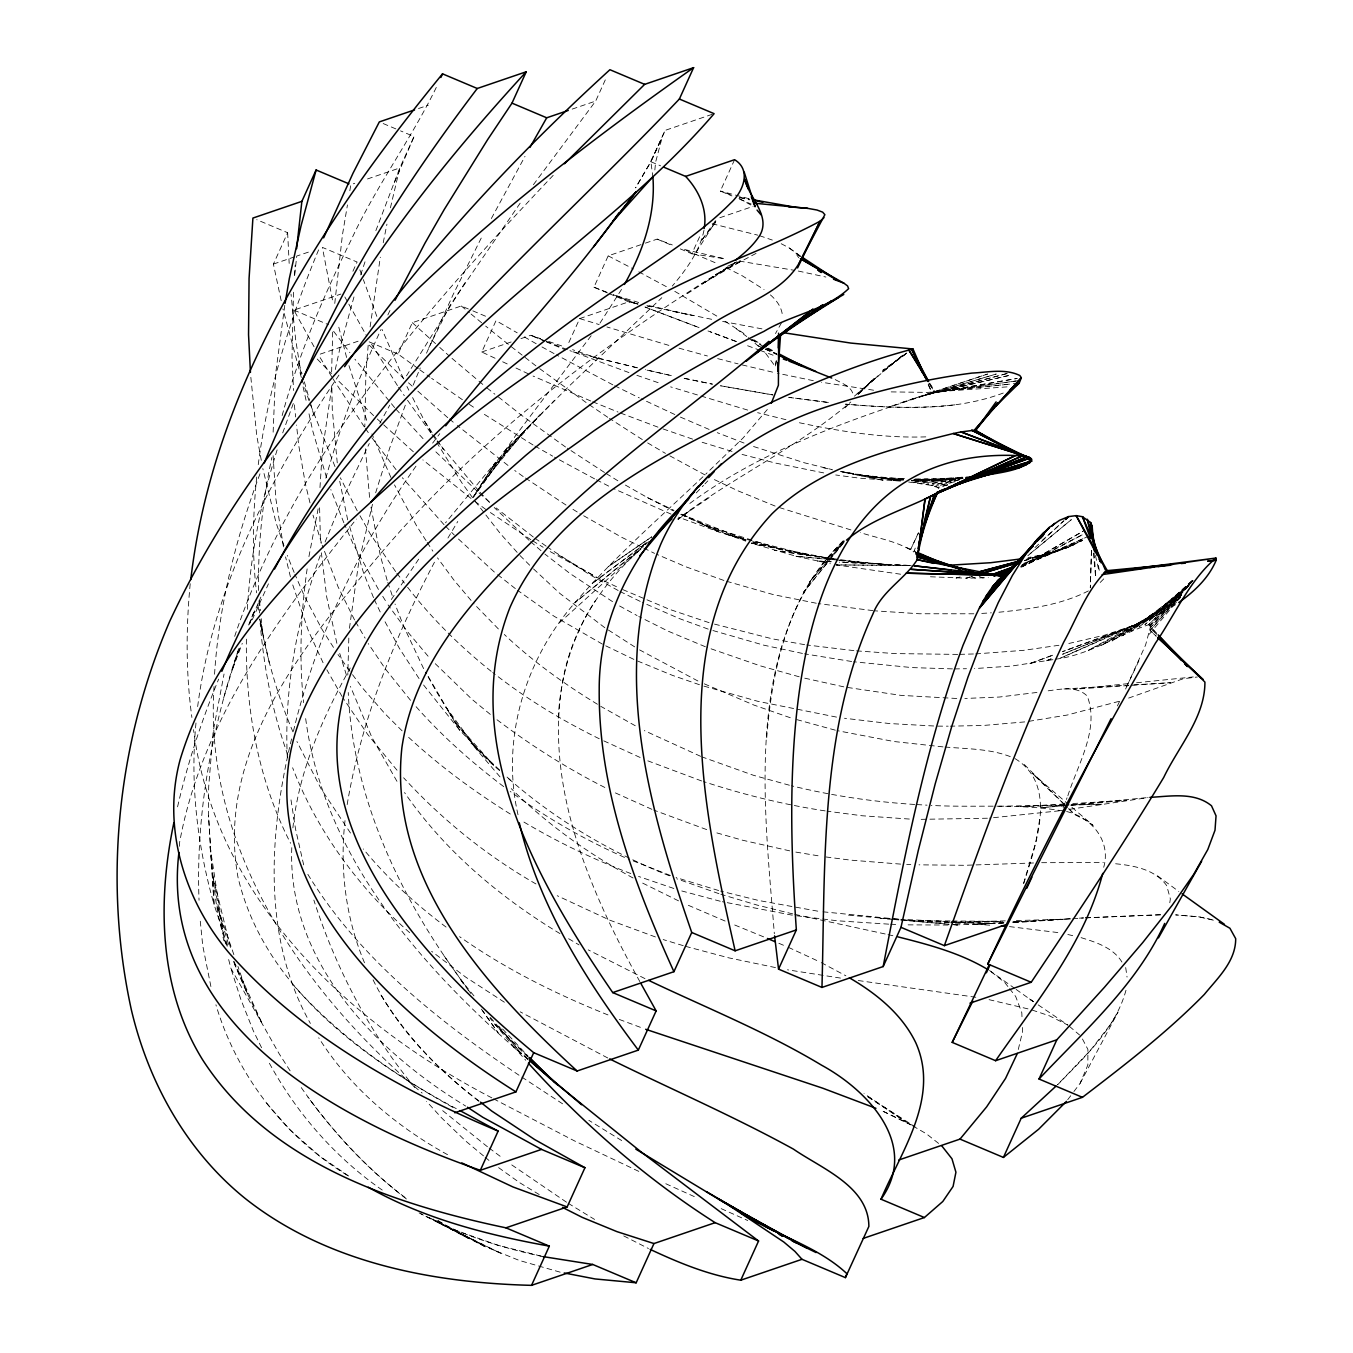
<?xml version="1.0" encoding="UTF-8"?>
<svg xmlns="http://www.w3.org/2000/svg" width="1353" height="1353" viewBox="0 0 1353 1353"><rect width="100%" height="100%" fill="white"/><g stroke="black" fill="none" stroke-linecap="round" stroke-linejoin="round"><path stroke-width="0.75" stroke-dasharray="5 3.75" d="M246.398 639.157C245.383 709.31 258.406 780.529 290.591 843.274M227.507 945.172L214.078 904.633L208.514 815.402L208.683 786.753L213.199 731.313L224.04 674.031M258.491 590.5C257.933 545.851 262.397 501.151 271.852 457.5M319.596 507.798L320.492 542.874M319.968 487.587L322.268 451.801L332.212 383.728M1023.663 883.712C1035.637 844.881 1058.875 784.165 1014.192 758.12M1091.431 550.756L1090.315 587.895L1091.482 550.4M332.686 332.094L331.57 374.138M843.308 540.659C742.053 642.032 764.36 805.323 774.339 933.79M214.045 686.529C203.39 848.619 303.41 992.713 422.136 1093.072M214.552 674.251C218.898 605.045 236.166 537.124 260.52 472.366M247.379 609.256C250.457 554.815 261.061 500.914 277.433 448.942M291.791 847.654C287.208 960.867 375.255 1051.264 465.72 1106.077M292.891 827.867C298.895 770.906 322.572 717.58 350.207 668.01M293.516 292.248L291.994 357.48L293.55 390.476M294.548 275.606L295.191 265.205M348.82 638.075L347.789 675.062M179.374 846.301L179.661 842.175C202.138 718.866 280.257 615.192 356.346 519.095M639.834 981.585C587.946 887.72 540.151 777.146 565.436 668.01C577.054 621.484 605.248 580.369 641.001 548.946M345.015 820.628C339.586 868.744 345.708 918.18 364.566 962.913M190.215 583.735C185.936 628.181 185.818 673.185 191.906 717.479M334.766 303.427L342.36 235.354L347.45 204.929M368.185 345.252L365.885 373.8L364.803 426.922M256.715 477.034C252.757 515.493 251.996 554.392 256.563 592.817M195.982 723.009C190.029 783.996 197.352 845.828 214.078 904.633L208.514 815.402M654.852 169.954L655.613 162.157L661.871 138.496L650.116 163.003L635.673 187.796M349.429 628.299L358.68 562.73L372.481 504.314M558.248 718.172C560.294 676.5 572.488 635.403 595.54 600.461M294.666 274.93L296.747 256.055L308.653 252.047M766.728 737.74C772.225 666.623 789.408 589.891 844.593 540.202M370.113 326.885L380.328 257.205M307.131 568.903C300.823 613.146 298.878 658.15 303.596 702.647M776.216 360.963L775.404 366.967L776.284 360.693M197.656 706.57C213.25 585.595 271.835 475.106 338.943 375.102M258.254 464.637C267.759 390.476 289.999 318.395 318.733 249.544M1138.905 660.754L1125.408 689.404L1145.585 645.043L1150.236 627.674L1188.306 586.069M1169.787 902.739L1170.362 898.899L1166.692 885.606C1154.616 868.761 1132.546 865.345 1113.265 863.535M347.163 804.595C361.471 718.764 394.873 636.975 435.446 560.362M1103.71 867.29C1112.132 838.099 1086.899 812.409 1058.773 810.329C1016.56 803.513 973.653 807.741 931.135 805.407M349.835 190.722L350.85 184.651L354.757 183.298M284.773 305.338L275.488 374.713L273.018 435.074M1039.662 819.394L1035.671 842.851L1023.663 883.052M308.924 556.607L318.124 508.829M383.22 242.745L386.941 224.141M335.29 369.538L340.144 347.231L354.52 294.937M291.572 738.924C269.247 832.213 261.619 936.902 310.395 1023.443M177.564 806.828C187.577 763.193 201.648 720.506 218.662 679.121M390.425 207.821L399.811 167.924L414.052 136.568L400.539 130.869M1018.285 1049.488L1022.564 1031.662L1022.394 1027.468M1125.984 990.261C1115.565 1028.737 1084.446 1057.014 1057.606 1084.802M238.652 648.713C211.542 729.538 195.711 814.827 199.043 900.269M293.432 731.178C316.348 635.555 359.594 545.479 416.47 465.483M703.983 230.348C699.484 251.709 686.14 269.721 672.306 286.058M282.134 415.574C298.607 354.52 323.384 296.019 351.408 239.447C376.286 185.801 412.022 138.023 437.509 84.901M325.853 478.201C339.806 427.142 358.68 377.487 381.005 329.506M375.66 492.796L389.833 447.589L406.306 402.467M223.6 698.114L238.855 648.29M360.676 274.879L365.851 259.302M234.678 636.35C295.326 455.065 426.483 309.059 555.677 172.727M282.709 432.892L293.313 403.431M375.863 230.636L399.811 167.924L364.549 179.966M239.735 648.188L231.82 670.885L242.272 643.351M320.255 555.491C296.628 620.976 283.673 690.909 287.479 760.64M915.237 548.1L913.85 551.973C897.902 541.335 878.249 538.409 860.288 532.558M249.73 623.699L255.7 607.971M248.681 625.035L254.77 609.543M325.092 542.029L343.324 497.633L369.284 443.53M249.104 624.156L260.875 597.096M1063.17 807.606L1067.06 797.796M1067.838 795.835C1077.597 764.445 1099.921 729.267 1087.237 696.085C1076.058 684.872 1058.722 689.692 1044.787 691.248M413.206 385.081L420.225 367.931M712.152 114.328L665.135 130.378L650.116 163.003L635.538 187.813M1073.91 1091.533L1080.117 1083.33L1087.846 1065.031L1087.897 1049.421L1081.03 1036.229M426.499 353.201L453.221 294.379L482.835 234.847M394.332 182.74L414.052 136.568M281.187 300.704L273.407 264.089L287.631 232.716L256.766 219.693M352.913 271.26L357.091 262.025L322.369 247.379L333.159 303.512M252.199 619.792L268.452 583.836M418.229 368.642L398.07 354.063L412.31 322.69L461.288 305.981L470.929 310.057M495.08 358.241L481.769 352L496.01 320.644L517.201 332.821M533.42 184.684L595.675 101.069L606.567 77.087M568.818 342.563L579.71 318.581L628.671 301.854L636.739 303.596M607.446 292.908L593.95 287.208L608.19 255.852L643.436 243.811M652.958 177.683L650.894 161.751L665.135 130.378M680.305 248.901L691.873 253.789L701.091 233.494M734.594 159.688L720.354 191.044L731.939 195.931M781.425 322.927L775.489 333.582M918.366 532.896L910.552 549.639L918.518 532.93M387.854 314.945L391.288 307.655M1117.375 705.928L1120.047 700.431M428.833 347.687L449.534 306.167L521.801 200.785M1080.117 1083.33L1117.984 1012.196L1110.83 1023.95L1090.197 1050.638L1057.539 1084.734M491.359 218.526L524.998 156.339M379.753 423.472L389.732 405.156M621.534 289.407L599.345 324.128M406.475 375.863L465.838 281.373M447.944 538.02L457.771 521.48M696.152 252.25L715.906 220.979M473.279 497.143L495.604 462.269L525.268 430.068L568.97 386.265L661.786 297.677M702.951 476.763C659.554 517.996 614.144 557.402 574.907 602.745C524.558 659.926 500.779 739.888 518.03 814.81M391.321 599.514L420.36 556.709M715.382 220.81L700.989 241.257L716.397 221.418M473.482 497.041L510.487 445.83L473.144 497.008L495.604 462.269L445.526 522.833M591.143 335.73L515.408 435.903L480.975 485L525.268 430.068L492.323 468.256L539.965 414.914L503.806 451.919L554.527 400.336M767.303 409.519L743.118 437.932L705.809 474.091M432.639 443.107L439.759 433.67M1067.703 1099.718L1072.675 1093.173M844.137 541.893L803.547 592.276L844.441 541.707M1103.71 578.898L1098.907 583.803M844.221 540.811L809.618 581.891L843.849 541.86M1149.272 634.236L1182.691 594.576M1188.881 585.714L1150.236 627.674L1157.373 635.149M822.421 563.93L843.968 541.335M1156.747 633.322L1149.762 625.796L1193.025 580.454M696.203 492.949L703.492 485.389M704.896 483.917L707.822 480.873M1149.762 625.796L1188.847 585.24M709.141 497.65L677.802 519.095C733.241 476.933 797.966 447.336 850.817 401.993M858.09 394.602L874.055 378.366L858.394 393.74M845.016 407.896L848.703 404.158M1192.822 580.369L1148.68 624.731C1117.595 634.98 1088.675 655.309 1054.833 659.283M1189.033 584.716L1148.68 624.731L1156.172 633.576M1191.756 580.741L1144.892 624.731L1191.401 582.653M858.715 393.841L878.046 375.914L854.318 396.226L902.637 355.332M1034.96 547.593L1063.932 520.837M559.212 622.989L640.595 549.284M1042.148 540.456L1063.847 520.82M1192.585 580.657L1139.091 626.997L1188.627 586.12M835.833 549.301L841.921 544.075M1008.239 375.61L930.001 393.74L1017.202 378.434L933.181 392.793L1019.097 380.565L935.227 391.947C849.65 419.887 761.942 449.889 689.015 504.026M902.637 355.213L882.359 371.99L906.73 353.133M1027.823 555.728L1071.356 519.637L1029.853 553.867M643.605 546.054L574.907 602.745L640.984 548.658M645.195 544.735L649.998 540.777M1189.405 584.784L1131.548 630.904L1181.71 593.155M646.582 542.519L591.396 584.056L646.497 542.976M678.225 519.332L689.912 510.622L678.293 518.96M1181.473 592.682L1122.483 635.758L1181.626 595.168M906.51 353.082L882.697 370.384L906.256 353.725M735.169 262.567C600.292 345.438 471.926 442.194 370.823 565.334C298.15 652.011 215.956 756.987 238.06 877.607C264.325 987.216 362.655 1057.437 455.843 1109.037M651.639 536.887L608.14 566.738L651.672 536.955M1181.659 594.66L1112.149 640.916L1180.848 597.857M687.273 293.669L735.829 262.381M735.525 262.533L701.835 284.113L742.696 260.182M1175.588 604.673L1152.282 617.695L1060.583 658.082L1165.474 610.896L1088.353 650.336L1176.67 602.017M1180.712 597.569L1100.75 645.821L1176.839 602.203M1022.158 566.214L1083.195 531.154M1021.515 566.501L1083.11 531.205M740.565 260.808L715.348 274.98L756.276 253.282M1022.733 564.421L1082.485 540.388L1068.295 547.255L1022.783 563.66M1021.87 566.992L1082.89 534.503L1020.686 566.146M1088.37 590.923C1059.636 605.586 1026.893 609.526 995.199 612.588M727.626 266.253L737.03 261.755M1020.855 567.195L1087.271 536.803M1022.31 565.419L1083.449 538.494M1020.686 566.569L1082.485 540.388M1062.765 654.125L1152.282 617.695L1062.595 654.277M1021.312 565.334L1076.142 543.872L1024.728 562.713M1003.25 393.03C953.019 412.005 897.851 408.082 845.337 404.209M1121.891 629.855L1062.562 651.605L1137.755 624.037L1104.725 635.149L1066.57 644.011M1128.639 698.08L1183.097 678.783L1197.354 676.99M418.5 108.544L428.292 105.196M572.184 109.103L595.675 101.069M273.407 264.089L294.937 256.732M314.048 346.74L293.889 310.108L340.905 294.058M320.255 354.114L359.424 340.753M645.398 243.134L657.152 239.126L672.306 244.944M719.83 217.732L753.131 206.366M481.769 352L511.146 341.971M520.939 338.639L530.731 335.29L540.693 338.707M891.695 405.968L987.453 374.088M902.417 402.331L987.521 374.054M1118.948 701.361L1067.179 715.044L1026.623 721.69M970.236 576.987L966.228 578.188L928.581 576.699M1024.272 560.599L1068.295 547.255L1024.695 560.7M911.584 399.338L996.248 374.02L919.228 396.953L1007.308 373.462M970.253 576.987L966.228 578.188L988.282 577.697M1026.132 559.347L1058.959 550.451L1026.673 559.11M947.641 484.831L937.646 487.503L931.202 485.355L908.573 481.989M1007.308 373.445L925.351 395.11L1008.374 375.61M947.692 484.932L937.646 487.503L938.897 488.771M955.319 481.617L935.058 486.387L951.43 482.717M1048.152 553.462L1028.077 557.656M1052.922 659.672L1011.723 666.048L974.464 668.585M959.784 479.554L931.202 485.355L959.565 479.875M962.981 478.083L926.078 484.391L962.93 478.438M1058.942 645.28L1023.426 650.353L975.496 653.922M1036.956 692.448L999.41 697.032L964.841 698.469M1059.433 810.802L989.449 818.108M1069.699 809.297L1148.071 797.61M962.812 477.457L919.702 483.427L963.048 477.88M1024.695 721.91L983.428 725.462L950.296 726.172M891.204 391.896L927.82 392.404L1017.118 383.373M928.885 383.203L934.145 391.93L935.227 391.947L1010.809 384.032M962.473 477.152L912.091 482.429L961.865 477.812M1128.182 683.637L1073.589 689.252L1170.548 682.69L1130.854 685.024M1136.588 682.775L1193.278 676.94M1063.221 805.661L1040.491 807.826L1063.12 805.864M1071.491 804.866L1149.982 797.357M954.863 404.835C918.619 408.809 882.004 407.524 845.777 404.141M1071.356 805.153L1126.914 800.35L1072.591 803.547M915.575 478.945L957.467 479.283L912.226 481.296M928.192 384.675L931.676 392.116L1007.207 386.873M911.618 480.755L961.729 477.288M1070.798 918.856L1013.701 922.628M1072.878 918.721L1083.263 917.994M981.754 613.416L991.36 612.824M1085.377 917.875L1162.261 914.611M1003.96 922.661L976.714 924.285L950.787 922.831M1012.332 922.154L1071.018 918.653M1079.39 918.146L1083.584 917.892M1085.681 917.774L1161.787 914.814M1063.999 688.965L1128.774 685.159M1064.236 804.037L1020.365 806.625L1068.498 805.204M1003.638 922.746L976.714 924.285L993.085 925.418M1013.989 922.154L1065.758 919.194L1013.617 920.615M911.584 480.89L961.442 478.167M987.402 818.227L917.554 819.394M1003.622 923.152L956.503 924.877M1033.54 862.977L964.588 865.294L919.008 864.838M1041.658 862.69L1103.355 862.537M925.79 436.867C882.156 438.321 838.725 431.235 796.224 422.068M903.601 479.774L893.251 480.095L842.141 471.926M913.935 479.436L961.493 477.93M973.839 613.788L919.364 613.755L874.901 610.846M1070.595 805.136L1102.002 804.206L1072.523 804.798M957.687 654.395L894.976 653.584L855.891 650.827M959.666 654.345L973.517 653.973M1005.279 920.852L951.058 922.323L1002.894 921.917M998.869 806.253L1064.118 804.967M948.098 925.046L904.802 924.843M954.491 668.923L966.482 668.72M903.618 479.977L893.251 480.095L899.271 480.839M913.968 479.841L957.467 479.283M1013.262 921.816L1029.853 921.647L1013.076 921.494M956.774 698.486L900.827 695.357L845.777 687.206M937.629 726.138L948.182 726.172M900.608 574.213L836.272 564.911L910.18 565.436M902.992 478.844L882.038 478.658L902.569 479.334M836.272 564.911L911.702 565.537L839.401 562.104M950.11 920.953L912.328 920.615L821.846 911.702M952.208 920.97L1004.67 921.427M952.411 668.889L911.888 667.587L853.675 661.769M906.696 864.466L910.789 864.601M914.865 479.723L941.553 480.586L914.797 479.216M909.605 565.469L839.3 562.188M933.655 725.986L889.327 723.534L844.492 718.257M949.789 922.053L912.328 920.615L948.791 922.712M951.869 922.137L993.491 923.727L901.03 919.296M888.701 924.15L837.135 920.767L794.329 915.491M890.714 924.234L898.764 924.589M900.54 481.11L859.476 478.167L835.714 474.971M898.933 919.194L880.025 918.281L898.866 919.922M909.334 819.055L862.115 815.758L827.19 811.208M904.514 478.674L869.539 476.865L902.992 479.605M914.729 804.46C873.192 801.822 831.807 795.75 791.387 785.738M916.793 804.578L927.042 805.17M900.624 864.11L850.479 860.119L822.979 856.584M945.003 747.025C967.53 748.97 990.971 748.632 1012.213 757.392M911.364 480.298L923.913 481.33L913.563 480.298M943.007 746.89L893.927 741.512L837.27 730.654M900.946 920.091L949.079 924.268L900.861 919.888M848.466 915.152L898.764 919.702M837.186 560.007L796.004 556.235L751.304 543.145L838.437 560.074L888.667 564.742L839.249 560.21M853.878 650.624L806.709 644.958M903.212 479.266L855.637 474.548L900.371 480.721L840.213 471.537L882.985 480.298L841.735 471.588M831.165 559.719L796.004 556.235L830.387 563.744M839.452 560.531L864.263 563L839.706 559.55M1009.439 926.602L1060.16 932.843M872.922 610.626L818.261 603.573M873.615 390.205L821.491 382.256M851.646 661.499L804.443 653.82M840.467 978.084L787.48 969.797M858.276 980.536L976.951 997.415M837.659 559.263L774.22 550.333L834.294 559.449M788.714 397.393L829.288 402.585L789.002 397.342M691.873 253.789L724.988 258.812L683.671 249.307L717.175 263.547M772.901 394.89L720.506 385.774L772.597 394.924M792.317 915.186L722.316 901.724M739.296 261.061L794.211 270.296M834.53 559.466L782.271 549.842L751.828 542.096M825.144 810.887C783.844 804.663 743.203 794.566 703.526 781.56M817.753 911.161L758.779 900.506L720.625 891.086M795.852 852.102L821.034 856.263M836.526 717.107L757.917 701.344L701.361 685.396M816.265 603.235L773.341 594.61L725.851 581.063M739.685 197.42L749.816 199.195M823.706 472.907L775.117 462.997L741.985 454.388M761.942 328.864L722.654 321.439M804.629 644.671L772.445 638.87L711.103 623.243M989.077 999.664L1030.157 1009.389M775.489 967.581L728.827 957.856L685.244 946.254M802.464 653.431L763.802 645.178L710.24 629.754M813.322 380.683L777.298 373.174M560.142 1272.175L519.163 1260.404L484.357 1246.248L419.075 1212.897M798.27 271.04L825.888 277.044M789.678 850.851L742.679 840.247L716.616 832.839M646.819 305.761L712.811 319.545M673.033 311.41L693.48 315.638L648.459 305.474M684.161 378.282L712.473 384.151L683.925 378.316M843.815 686.85L803.056 677.802M753.553 446.507L804.392 462.794L831.418 469.423M751.304 543.145L811.124 555.762L753.807 541.217M638.159 303.935L628.671 301.854L609.374 293.719M647.647 305.998L651.436 306.827M712.168 223.752L757.748 235.151M647.106 370.164L672.018 375.779L645.516 369.657M792.757 913.901L757.223 905.106L720.878 894.299M794.786 914.357L886.012 934.162M823.165 467.681L832.636 469.829M887.991 934.619L893.927 935.972M543.027 1256.599C506.614 1249.056 470.912 1237.877 437.239 1222.063L501.506 1253.707L420.952 1213.827M739.567 197.606L749.41 199.872M637.364 367.779L593.866 357.277L600.394 359.255L572.539 349.666M785.941 419.684L757.612 412.682M1213.353 920.209L1199.062 916.86L1175.622 914.882L1199.062 916.86L1212.339 919.685M637.094 367.796L569.444 350.951M720.253 901.25L681.794 890.967M742.188 364.921L773.324 372.312M1067.838 934.5L1073.521 935.853M1081.081 937.646C1096.201 942.297 1113.637 947.946 1122.111 962.338M835.325 730.18L794.245 718.917M541.048 1256.091L497.616 1245.183L456.367 1230.52L428.394 1217.311M751.761 540.71L727.187 534.469L677.143 512.736M789.391 785.23L753.452 775.286L702.444 757.071M717.648 358.613L738.095 363.872M747.685 410.077L670.631 386.873M799.2 676.788L760.115 665.794L707.315 647.512M748.666 198.62L720.354 191.044L733.715 195.999M679.037 348.178L707.433 355.991M718.646 890.528L676.077 877.556M744.894 539.407L727.187 534.469L745.74 541.149M752.758 541.606L782.271 549.842L754.128 540.845M850.936 529.936L778.804 507.392M709.09 622.668L669.938 609.493L620.926 588.809M668.889 345.387L606.939 326.969M683.231 945.662L663.19 939.574M732.024 451.412L700.33 441.721M638.684 302.497L613.298 294.768L637.517 304.154M745.824 540.253L719.762 532.304L678.529 517.184M759.574 235.71L772.326 240.073M579.71 318.581L599.159 324.568M723.906 580.454L685.903 566.806L656.408 554.172M752.116 540.202L701.852 524.101L746.061 540.016M718.917 893.673L676.754 878.774M673.845 888.481L638.548 876.423M706.706 829.609L653.803 810.126M790.287 717.733L754.01 705.099L701.683 682.724M1032.102 1010.031L1049.488 1015.849L1067.974 1025.134L1035.349 1002.945M692.601 439.116L659.875 427.852M655.427 936.952L609.949 920.226L557.233 895.72M548.658 341.446L564.573 346.926M628.942 372.582L569.934 350.664M636.874 375.322L660.67 383.542M699.433 684.719L672.407 675.35L635.741 660.247M979.251 576.547L983.208 577.934L979.352 576.496M701.615 780.969L647.833 760.843M744.049 443.057L717.259 432.672M708.228 629.128L679.426 618.609L642.472 602.491M670.479 875.509L628.147 858.935M747.6 345.742L758.492 349.784M760.183 350.41L775.962 356.262M736.489 341.616L710.342 331.84M735.947 341.413L707.991 330.944M657.981 427.159L619.962 412.834M619.319 1019.452L643.791 1028.584M630.802 873.531C592.749 859.121 555.965 841.278 521.057 820.358M645.296 307.131L700.211 328.035M696.321 326.58L644.941 306.996M637.381 304.087L614.702 295.292M593.95 287.208L607.159 292.349M544.464 340.668L530.731 335.29L544.244 340.99M546.409 341.43L567.972 349.886M775.117 506.073L738.248 490.936L712.338 478.641M705.37 646.751L668.094 631.141L638.785 616.511M681.134 514.191L745.943 539.779M590.771 400.995L533.082 376.049M592.715 401.79L618.017 412.039M669.414 875.797C610.372 852.255 554.747 819.478 507.087 777.282M671.054 514.123L613.213 488.45M700.634 756.327L644.332 730.603M763.616 936.851L732.802 924.217M607.971 1014.919C555.998 994.1 505.43 969.002 459.597 936.682M725.123 921.055L685.734 904.193M651.875 809.314L615.395 792.909M650.894 161.751L660.552 165.81M739.651 199.195L751.219 204.083M383.187 123.546L398.611 130.057M657.152 239.126L672.593 245.637M472.857 310.869L486.37 316.568M546.172 341.802L565.469 349.937M293.889 310.108L328.61 324.754M369.132 341.852L398.07 354.063M778.871 943.295L786.499 946.525M680.407 417.096L709.581 429.628M640.138 757.477L601.053 739.617M748.243 337.641L758.001 345.776L763.769 348.33M765.68 349.192L777.214 354.3M906.206 547.356L915.795 551.635M721.183 1208.635L747.735 1220.524M694.292 1196.593L665.456 1183.571M788.393 947.337L819.461 961.729M758.001 345.776L763.566 348.33M765.426 349.192L776.554 354.3M680.813 514.411L719.762 532.304L681.658 514.005M674.826 414.525L641.221 398.814M633.897 659.401L604.284 645.127M678.546 900.861L640.138 881.868M638.802 1171.377L574.501 1140.9L493.693 1098.907M502.673 361.792L508.373 364.464M515.983 368.033L529.277 374.274M624.528 857.413C584.276 839.486 545.817 817.516 510.267 791.471M550.214 551.601L596.893 577.494L619.082 587.929M644.975 978.625L588.217 949.874M599.261 738.755C561.681 720.303 525.657 698.469 492.763 672.509M625.407 485.084L647.343 497.532L674.031 510.352M619.962 591.498L640.595 601.578M641.948 547.204L622.126 537.513L579.896 513.616M643.74 548.083L654.564 553.377M614.685 385.774L639.326 397.883M738.975 198.367L750.712 204.929M697.894 680.982L639.631 649.914M607.768 1057.978L520.195 1011.841M1068.836 808.908L1074.705 814.607L1087.795 821.153L1093.106 825.431L1070.646 806.219M821.22 962.609L845.879 975.801M835.224 379.584C841.752 383.339 851.426 386.231 853.117 394.619M726.02 267.556L742.256 275.775L764.073 289.559M705.048 474.954L667.232 454.422M623.767 1235.932L648.459 1248.515M647.343 497.532L673.388 510.91M604.842 787.48C566.146 767.878 529.378 744.505 494.91 718.155M594.576 478.844L554.459 457.145M596.436 479.808L611.353 487.486M781.205 243.726L789.053 247.819L800.333 256.461M608.19 255.852L633.407 268.976M612.841 384.827L556.354 354.841M437.78 1220.812L484.357 1246.248L433.028 1219.374M751.862 339.552L760.91 344.305M768.149 348.127L775.387 351.932M602.423 644.129L554.02 616.207L517.539 590.314M432.977 1219.611L467.749 1238.096L433.281 1219.07M638.836 271.835L667.841 287.479M635.267 725.749L600.8 706.351M456.265 1108.631C396.023 1076.734 339.451 1036.635 293.821 985.677M911.381 1124.918L881.53 1110.542L911.093 1124.952M541.995 346.96L554.561 353.86M619.606 605.992L637.043 615.547M633.035 877.979C588.69 853.878 547.069 824.332 511.265 788.63M535.974 883.949C486.691 855.705 442.008 819.614 403.617 777.772M674.792 291.352L718.46 317.059M618.152 590.5L589.35 574.45L548.253 547.677M491.883 1097.892C348.347 1023.511 214.755 897.563 193.547 729.656M534.841 446L552.667 456.13M524.271 336.88L538.393 344.998M447.539 1154.667C396.361 1126.474 350.004 1087.541 318.699 1037.768M912.801 1125.933L926.365 1133.78L938.796 1143.573M751.761 339.704L764.056 346.926M765.815 347.958L776.368 354.148M647.647 442.905L665.456 453.373M558.231 554.781L596.893 577.494M559.956 933.587C499.764 897.259 444.63 850.766 404.547 792.57M568.632 938.711L579.033 944.884M539.204 1194.547L519.653 1182.691L498.208 1167.351M504.381 1002.218L465.821 977.204L431.624 951.311M568.209 1203.307L594.576 1219.425M530.85 539.712L487.587 510.656M532.608 540.794L543.179 547.288M621.703 1140.579L588.843 1120.335M634.675 646.869L606.482 628.824M566.028 505.058L524.896 477.694M572.962 509.337L578.154 512.55M612.554 601.645L569.968 573.503L544.836 554.02M533.048 444.985L481.431 412.513M725.056 321.304L746.738 335.324M753.722 339.671L760.707 344.034M767.692 348.381L776.436 353.809M604.487 472.468L567.245 448.164M606.195 473.533L618.101 480.941M597.451 704.253C564.302 684.026 532.541 661.211 504.314 634.472M642.32 439.573L609.425 418.415M438.017 1220.541L451.648 1229.251M867.966 1096.64L915 1126.728M562.594 1103.811L520.736 1076.379M347.315 1175.351C284.654 1136.943 236.758 1075.331 215.922 1004.772M510.284 814.016C473.973 791.353 439.37 765.866 407.98 736.725M800.587 256.191L789.053 247.819M566.518 1202.208L510.96 1164.375M867.882 1096.894L906.02 1121.992L864.009 1093.545M607.768 417.299L587.794 403.718M604.825 627.707L559.787 593.375L531.323 566.873M462.405 399.71L431.658 378.366M469.322 404.378L474.497 407.862M518.994 1075.212C437.154 1020.314 357.361 956.774 305.947 871.197M565.554 447.014L521.937 415.574L496.483 395.465M1033.641 1001.761L1028.483 998.26L1033.202 1001.592M523.188 476.527L514.715 470.489M348.651 1175.994L319.477 1155.936L290.286 1130.144L265.848 1102.441M485.862 509.472L472.62 499.68M586.12 402.534L537.581 367.12M989.533 970.49L1014.462 988.231M1016.137 989.432L1032.982 1001.406M533.285 537.006L496.162 507.95M534.942 538.19L546.595 546.477M419.904 369.859L429.983 377.149M1157.491 875.797L1178.835 891.475M736.252 328.796L746.755 336.542M535.906 365.868L509.946 345.624M487.435 1146.752L440.537 1108.936M489.126 1148.02L502.555 1158.083M508.001 465.432L457.314 425.535M491.139 671.291C459.411 645.888 430.254 617.069 405.629 584.682M382.239 1190.065C335.07 1157.339 296.527 1113.029 269.078 1062.697M478.911 1101.325C436.275 1068.329 397.004 1028.584 373.022 979.741M800.198 256.444L795.327 252.723L798.693 257.696M405.071 1197.49C367.61 1169.482 335.662 1134.626 307.926 1097.114M471.013 498.428L422.863 459.885M503.705 786.617C472.146 762.703 442.279 736.32 416.031 706.604M446.067 927.076C415.675 904.244 387.432 878.351 363.281 848.957M508.339 344.355L485.676 326.107M497.667 574.67L515.882 589.012M486.945 387.922L494.894 394.213M991.056 971.691L1004.721 982.464L1008.374 987.132M478.911 1100.868C439.539 1071.339 405.037 1035.062 379.601 992.814M406.407 1198.978C365.428 1167.199 329.861 1128.723 300.265 1086.171M490.31 714.384L471.926 699.264L435.26 663.697M461.288 305.981L469.406 312.695M471.047 314.031L484.053 324.754M447.775 417.688L414.762 388.429M449.365 418.99L455.724 424.233M483.495 1155.868L465.635 1140.985L441.704 1118.001L426.601 1101.376M485.118 1157.221L491.613 1162.616M452.003 358.376L477.423 379.872M478.996 381.208L483.765 385.233M1069.428 1026.369L1079.576 1034.994M413.358 451.767L375.102 417.045M528.059 1059.078L513.886 1046.985L489.786 1017.946M1069.056 804.849L1032.153 773.307L1067.365 807.487M529.057 540.304L494.217 507.51M530.63 541.674L541.69 551.263M527.89 1059.128L513.886 1046.985L525.776 1060.295M527.873 1059.399C423.421 969.813 322.403 857.312 305.237 715.094M477.541 491.528L433.67 449.771M479.08 492.898L489.904 502.538M494.352 572.048L455.843 536.617M770.398 294.903C776.859 300.434 782.288 308.044 782.474 316.822M408.471 382.798L413.189 387.026M412.31 322.69L438.22 346.047M439.742 347.417L448.892 355.653M499.629 770.567C467.242 744.319 445.289 708.363 425.586 672.204M409.655 932.657C358.663 887.703 317.278 831.283 292.62 767.76M498.378 628.942L473.685 603.539M373.614 415.642L337.168 379.601M499.545 769.975L471.03 743.068L501.659 778.787M507.054 777.062L511.569 781.307M527.67 1056.05L494.944 1024.458L527.585 1056.896M369.335 345.218L403.769 378.586M1024.255 764.479L1067.28 807.234M1068.769 808.722L1074.705 814.607M519.975 555.508L529.902 565.453M402.112 730.84L384.489 713.2L362.232 687.645L351.205 672.915M444.055 524.693L402.298 477.694M445.526 526.182L454.371 535.128M317.228 359.052L331.468 373.732M502.606 1029.007L528.279 1056.355M478.691 490.75L437.087 441.213M480.112 492.272L489.989 502.944M395.972 409.198L425.045 440.841M517.167 552.379L500.322 533.572L473.753 499.392M410.534 700.33L385.385 668.94L368.27 643.588M397.021 770.212L367.559 734.29L343.155 698.216M490.429 1017.49L521.514 1053.869L497.414 1024.475M471.064 600.428L454.033 580.217L437.493 557.842M428.089 656.222L407.541 631.682L388.091 604.926M394.619 407.591L354.926 359.221M765.663 353.319L774.406 365.31M463.927 983.631C400.945 899.204 352.981 799.2 348.245 692.499M465.263 985.255L475.985 998.328M414.728 1087.541C369.251 1032.44 335.679 967.97 313.845 900.083M1009.592 988.688L1015.68 996.468L1021.819 1012.771L1022.073 1019.063M396.04 469.66L371.365 437.019M395.583 571.541L370.333 534.063L358.224 512.601M396.835 573.182L404.378 583.042M333.633 331.316L349.903 352.659M430.744 432.791L405.46 397.376M432.013 434.465L435.818 439.522M349.97 671.291L337.996 654.514M463.555 983.648L459.919 978.726L463.487 983.8M468.426 990.193L470.844 993.474M472.569 497.735L461.813 482.75L436.985 442.854M350.495 833.042L321.236 789.087L296.933 741.545M419.041 678.563L399.338 648.273L383.711 619.285M423.607 685.024L459.749 730.248L493.676 765.206L458.16 725.563L476.408 748.192L446 707.348L459.749 730.248L425.721 672.238M481.397 1009.135L498.107 1032.779L482.463 1010.522M443.97 955.708L464.417 984.832M465.635 986.54L469.237 991.681M364.278 426.787L332.872 378.637M365.445 428.495L370.181 435.311M397.427 385.554L369.927 341.565M398.577 387.246L404.31 395.685M396.97 781.324L371.94 737.503L350.393 686.377M412.597 397.579L424.774 421.51L436.427 439.082M437.594 440.841L443.429 449.636M426.077 540.642L417.028 526.638L394.501 484.898M427.21 542.401L432.859 551.145M290.134 1070.849L279.124 1053.716L230.873 968.291L227.896 956.486M333.481 647.394L322.166 629.619L304.713 596.808L294.954 574.315M929.748 383.22L935.227 391.947M378.468 589.468L353.15 543.923L344.694 524.693M382.747 596.335L387.026 603.201M342.038 696.44L326.851 669.803M331.806 376.895L319.088 355.907M354.554 619.945L338.115 586.931L322.2 545.259M355.619 621.771L365.107 638.142M424.774 421.51L430.88 432.182M357.226 510.825L340.33 477.778M344.846 296.967L347.839 302.311M348.837 304.104L366.748 336.237M323.063 662.733L308.45 630.972L292.755 584.936M930.221 384.523L934.145 391.93M406.965 386.518L408.843 390.205M423.607 668.619L403.786 626.557L395.025 604.047M261.569 1047.712L253.248 1030.648L240.919 999.647L230.873 968.291M390.916 477.474L371.923 433.907M334.986 466.582L309.702 402.704M374.291 599.548L380.278 612.114M403.515 378.908L382.138 329.574M227.203 946.288C214.569 914.307 213.757 878.655 209.783 844.729L223.346 933.993L212.556 874.782L230.974 949.654M234.052 961.459L262.33 1023.967L247.447 993.914L234.458 963.826M343.848 522.765L330.825 489.532M928.429 384.607L931.676 392.116M294.142 572.437L287.276 555.39M226.188 944.428L222.924 936.817L223.922 940.758M233.545 961.56L247.447 993.914L237.942 966.431M292.941 731.855C277.433 695.763 266.812 657.727 259.776 619.116L269.332 663.055M376.844 316.382L363.348 279.614M373.513 597.637L363.517 572.776L348.211 521.886M287.8 754.94C272.528 712.541 263.852 667.925 260.165 623.073M326.563 477.66L312.763 430.981L308.383 410.94M359.881 269.839L362.655 277.653M346.368 674.944L339.096 651.368M366.714 420.309L348.854 365.276M233.866 954.643L216.869 905.563L229.604 947.76M283.961 545.749L275.995 522.596L262.82 468.527M387.821 582.365L392.404 596.166M301.313 377.453L282.912 308.839M301.956 379.398L309.059 400.776M321.557 543.263L313 515.104M346.605 357.48L337.912 323.671M290.438 576.936L285.568 556.895M299.081 363.534L301.99 373.682M304.324 381.817L309.566 400.082M310.141 402.112L314.217 416.318M387.161 580.403L380.311 555.508L370.671 505.498M210.899 986.54L202.73 945.595L200.041 918.788M347.687 519.856L339.721 481.245M303.664 864.871L295.546 829.085L290.963 799.691M336.88 643.318L326.749 597.265L321.371 552.802M310.006 502.893L305.524 484.56L298.692 445.154L296.51 425.011M1095.456 555.508L1099.093 571.626M303.106 386.89L306.624 402.923M283.437 546.866L275.826 498.513L273.103 455.69M261.298 460.341L256.766 435.734L250.559 374.51M1098.382 565.368L1099.499 571.507M257.848 605.18L259.167 613.061M260.486 620.942L262.803 634.726L261.23 618.642M301.161 374.477L295.614 339.282L291.03 294.108M1125.696 967.564L1127.049 977.086M337.252 462.861L332.28 409.485L331.789 384.54M369.555 497.346L365.31 447.454M294.345 404.868L295.647 416.961M259.472 600.546L260.452 610.609M1093.41 553.191L1095.693 577.731M1094.087 552.853L1095.862 577.646M287.631 232.716L289.17 263.395M258.947 600.715L259.488 612.977M1181.71 594.441L1150.084 630.464L1156.223 636.198L1150.084 630.464L1181.862 594.373M1051.078 658.877L1045.243 661.262L1051.027 658.928M1052.685 655.224L1028.957 663.934L1052.685 655.224M960.089 576.953L956.064 578.035L960.055 576.97M948.96 922.374L944.8 922.492L948.943 922.442M831.131 561.715L816.671 561.021L831.063 561.766M957.45 924.995L951.176 924.454L957.45 924.995M975.276 578.154L971.437 576.513L975.276 578.154"/><path stroke-width="1.5" d="M1093.359 542.536L1092.175 526.013L1090.569 522.512L1082.485 516.711L1076.193 515.628L1068.498 516.609L1059.517 520.33L1049.319 527.416L1038.005 538.528L1025.675 554.324L1012.399 575.448L998.294 602.559L983.428 636.299L967.902 677.329L951.802 726.29L935.211 783.844L918.247 850.648L900.98 927.329L883.171 966.549L821.964 987.436C825.364 862.69 819.63 730.096 872.888 614.076C881.615 591.126 904.853 579.219 917.249 559.668L925.029 499.037L1015.545 455.504L1027.215 456.739L1030.394 457.889L1031.629 461.035C1017.422 471.859 997.956 472.535 981.01 476.239M777.823 371.145L777.992 362.722M778.296 347.958L778.601 333.21M1091.922 534.249L1092.175 526.013L1092.006 533.742M178.934 852.491C158.2 1026.386 342.41 1122.246 480.315 1170.311L541.521 1149.407L584.936 1167.724L567.144 1206.944L505.937 1227.831C392.387 1203.967 268.689 1162.176 202.612 1059.788C158.893 989.229 157.202 901.758 173.877 822.641M777.941 371.162L780.512 335.51M704.152 228.539C707.67 209.258 698.622 190.215 685.633 176.397L664.408 167.451M296.628 248.664L301.871 201.36L316.112 169.988L348.922 183.822M190.756 579.659C213.182 387.871 322.893 219.964 442.532 73.84L477.254 88.486L526.232 71.777L511.992 103.132L487.621 139.647L444.156 209.647L424.943 243.219L395.059 300.18M933.739 563.355L917.249 559.668L925.029 499.037L1015.545 455.504C775.844 446.778 784.909 766.728 796.359 929.917L778.55 969.12L821.964 987.436M778.685 342.935L779.785 334.935M1102.729 873.395C1084.413 943.853 1036.33 1001.913 995.605 1060.701L952.191 1042.385L989.314 964.655M285.111 303.275L289.339 278.481L301.026 225.833L316.112 169.988M883.171 966.549C904.075 858.208 924.826 749.038 963.048 645.212C974.549 618.744 984.426 588.403 1009.084 571.017M959.649 569.004L917.216 556.946L930.56 496.314L1022.259 455.927L930.56 496.314L923.558 524.355M919.076 542.384L922.56 528.363M917.943 548.354L934.686 493.963L1027.215 456.739L953.307 433.518C889.073 449.45 820.882 466.227 771.971 513.802C662.784 631.073 703.712 811.174 735.136 950.804L796.359 929.917M800.502 258.711L843.883 283.183L847.57 285.923L848.619 288.663C826.006 310.125 790.609 314.978 763.938 331.384C704.761 359.881 648.324 393.808 594.052 430.744C502.639 496.551 400.86 562.391 352.829 668.636C290.1 822.336 425.721 962.473 533.708 1052.685L515.916 1091.888C390.729 1012.94 231.769 870.013 305.643 705.37C353.082 602.863 442.38 528.854 525.404 455.673C582.179 408.251 642.709 365.327 706.486 327.832C735.981 305.846 780.461 295.85 799.369 262.736L824.873 214.687L822.641 212.133L816.992 210.019L807.656 208.345L753.486 203.119M900.98 927.329L944.377 945.646C980.722 843.274 1017.541 740.784 1063.644 642.303C1076.988 618.186 1086.56 590.128 1106.703 570.678L1172.814 564.353M920.108 534.57L922.188 528.769M926.348 517.167L934.686 493.963M920.7 534.553L937.443 491.951L928.784 510.555M788.545 1238.536L729.808 1205.963L783.776 1242.003L794.921 1251.39L801.991 1259.305L845.405 1277.621L846.944 1273.731C817.195 1245.741 774.542 1234.934 740.649 1212.728L806.523 1247.754L729.808 1205.963L635.825 1149.137M264.342 462.929C322.792 315.79 419.768 187.526 526.232 71.777M221.841 671.342C273.881 545.36 360.862 437.07 460.409 345.235C542.384 265.289 639.309 200.802 714.113 113.669L679.375 99.023C537.175 248.631 372.329 383.542 274.574 568.97M323.621 237.857L352.998 173.235L379.33 121.905L414.576 109.881M301.634 382.29C345.286 276.333 408.2 179.492 477.254 88.486M1219.222 922.171L1229.928 928.259L1235.695 938.661C1235.779 961.425 1217.666 978.033 1204.322 994.438C1166.996 1032.474 1124.664 1065.014 1082.434 1097.334L1039.019 1079.017C1084.48 1030.749 1136.808 984.798 1164.696 923.406M440.858 77.527L442.532 73.84M679.375 99.023L693.615 67.65L644.654 84.36L564.489 163.747M480.315 1170.311L498.124 1131.091L459.902 1110.576M693.615 67.65C486.048 213.723 279.175 386.721 169.751 621.23C117.373 742.679 103.031 880.82 131.427 1010.116C148.644 1082.89 186.832 1151.589 245.62 1198.809C326.174 1262.417 431.167 1282.813 531.543 1285.35L549.335 1246.147L505.937 1227.831M533.708 1052.685L577.122 1071.001L638.328 1050.114L656.137 1010.894L640.848 983.428M925.993 378.975L912.987 348.973C837.744 368.709 767.405 403.329 698.351 438.457C622.938 477.338 545.191 526.875 509.895 607.632C457.145 742.712 538.105 883.391 612.723 992.578L673.929 971.691L691.738 932.488C649.525 810.092 609.171 670.242 660.704 544.346C691.163 475.207 757.088 429.425 827.19 406.644C874.376 391.507 922.729 379.415 971.928 373.09C987.639 372.346 1005.059 368.32 1019.807 375.491L1021.346 377.707L1019.198 383.153L995.774 406.069L1021.346 377.707L975.124 429.476M564.252 1272.97L595.032 1278.94L636.164 1282.779L653.956 1243.559L715.162 1222.672L758.576 1240.989L740.784 1280.192C709.057 1275.321 679.138 1262.941 650.235 1249.411M845.405 1277.621L868.863 1226.444C868.795 1186.412 821.339 1168.417 793.416 1149.103C734.814 1116.885 673.439 1090.197 613.433 1060.803L609.662 1058.925M941.908 1146.025L951.971 1158.794L955.928 1172.222L953.087 1186.429L942.804 1201.481L924.403 1217.531L881.006 1199.215C901.622 1150.659 940.166 1097.283 915.778 1042.74C901.944 1014.141 876.372 993.491 849.413 977.83M1159.132 636.536L1204.914 682.081C1205.066 717.411 1178.345 746.822 1163.749 777.4C1121.705 847.063 1076.379 914.645 1031.206 982.278L987.791 963.962C1038.529 854.419 1095 747.431 1155.547 642.979C1175.03 614.736 1189.456 580.369 1215.941 558.045L1216.195 560.21C1208.821 577.917 1194.192 591.65 1178.767 602.542M898.798 1159.995L960.004 1139.108L1003.419 1157.424L1021.211 1118.221L1056.033 1086.121M1039.019 1079.017L1056.811 1039.797L1104.403 987.335L1142.676 942.652L1172.239 905.174L1193.735 874.326L1207.789 849.549L1215.011 830.235L1216.043 815.842L1211.493 805.779C1194.378 791.691 1170.379 796.342 1149.982 797.357M986.371 972.807L989.906 965.179M1026.69 888.38L1031.899 877.167M1017.338 1053.463L1005.55 1078.426L986.625 1106.889L960.004 1139.108M929.122 510.656L937.967 492.086M797.577 267.928L820.053 221.216L823.926 217.715M881.006 1199.215C919.871 1145.01 868.017 1090.484 821.575 1065.183C766.508 1031.967 706.638 1007.985 648.713 980.401M799.369 262.736L820.053 221.216C766.965 249.713 708.752 267.776 655.968 297.186C571.592 340.973 493.236 395.769 420.8 457.213C325.413 543.246 218.493 632.392 180.084 759.862C161.886 827.546 184.312 899.593 228.539 952.326C300.637 1034.436 398.492 1089.182 498.124 1131.091M1111.084 718.663L987.791 963.962M952.191 1042.385L972.824 1001.169M624.443 284.451C642.59 252.047 655.664 215.313 652.958 177.683M771.328 403.228L778.398 385.267L778.685 335.29M1158.439 937.9L1201.65 861.218M529.953 147.409L546.713 117.796L568.26 110.439M688.592 499.409C635.081 548.168 598.939 616.105 599.21 689.556C598.398 788.376 633.694 882.934 673.929 971.691M975.039 429.493L997.651 402.957L975.513 430.423L999.157 444.291M344.592 366.697C420.495 257.324 511.722 159.316 609.915 69.713L644.654 84.36M975.513 430.423L996.112 401.875M618.913 212.878C565.571 287.36 501.32 353.099 445.695 425.806M1066.452 1101.359L1038.647 1129.231L1003.419 1157.424M593.612 246.821L636.181 191.754L612.875 221.317L652.518 177.209M639.783 555.728L698.351 486.201M1038.005 538.528L979.454 608.055L1043.806 532.422L983.005 601.459L1032.745 545.919M370.739 502.284C446.236 414.322 537.648 341.734 633.559 277.331C666.725 253.84 701.801 232.259 730.519 203.221C742.662 192.481 752.15 170.292 734.594 159.688L685.633 176.397M648.848 543.466L694.444 491.697M698.588 486.979L709.649 474.429M1038.275 539.746L1049.319 527.416L986.337 595.81L1024.711 555.085M708.634 477.66L714.35 471.436M718.646 466.768L721.521 463.656M1027.553 552.058L1033.235 546.037M1040.339 538.494L1043.197 535.467M1032.829 545.597L992.256 587.016L1010.556 570.12M1037.176 541.149L1044.415 533.759M1051.67 526.368L1054.562 523.408M658.522 532.067L671.951 518.892M768.842 341.328C696.372 403.617 617.188 458.143 549.014 525.539C484.205 586.509 415.27 655.529 401.892 747.668C387.499 879.721 487.046 988.248 577.122 1071.001M1018.183 563.085L1021.227 560.26M1008.053 571.321L997.195 581.13L1008.492 571.778M1019.198 383.153L1010.251 389.596M846.471 540.151C869.353 520.787 898.24 511.485 925.029 499.037M1018.149 563.761L1021.38 561.089M746.061 361.336L812.984 309.127L754.484 354.385L822.725 304.915L773.916 339.4M735.356 260.3C744.64 253.011 753.706 245.062 760.048 234.982C770.855 215.567 748.835 197.2 744.624 179.12L748.327 188.93M770.55 341.785L762.128 347.721L831.283 301.11L786.178 330.149M786.668 330.132L838.37 297.643M1001.102 577.596L1006.006 575.499L1005.211 575.854M808.215 315.3L843.782 294.464M1009.389 571.93L1001.863 575.769L1009.473 572.404M999.393 575.515L1008.949 571.304M999.427 575.566L1009.084 571.473M1009.237 569.85L993.829 576.057L1009.558 569.934M939.405 491.19L945.257 488.89M949.163 487.351L1027.215 456.739M939.422 491.224L1030.394 457.889L961.053 431.928L953.307 433.518L1030.394 457.889L962.727 481.803M1012.873 567.059L993.085 574.315L1010.911 567.939M301.871 201.36L252.91 218.07L249.07 278.447L248.546 334.715L250.44 372.43M454.709 1112.775L515.916 1091.888M944.377 945.646L1005.583 924.759M970 1003.165L1031.206 982.278M995.605 1060.701L1056.811 1039.797M531.543 1285.35L592.749 1264.463L636.164 1282.779M1021.211 1118.221L1082.434 1097.334M740.784 1280.192L801.991 1259.305M863.197 1238.418L924.403 1217.531M948.724 487.131L1031.629 461.035L1027.942 459.022M1020.263 561.816L984.24 572.725L1018.64 562.51M959.057 482.733L1031.629 461.035L1027.891 459.107M955.049 484.171L1029.734 462.929L975.682 477.355M1018.606 561.275L978.253 572.099L1020.111 560.954M967.818 479.825L1026.183 464.975M965.754 479.503L969.847 478.573M975.987 477.203L1021.008 467.106L990.396 473.33M965.907 478.302L969.983 477.474M1102.154 574.602L1215.941 558.045L1104.099 572.522L1143.539 568.192M1020.331 558.992L990.717 562.713L949.721 565.199M1149.762 567.516L1153.923 567.059M1158.067 566.603L1170.531 565.233M1181.068 563.558L1185.211 563.169M966.025 477.423L970.169 477.034M980.536 476.07L984.68 475.698M1005.55 575.346L906.189 573.182L1006.006 575.499L910.637 569.275L963.184 572.928M788.596 206.789L807.656 208.345M1001.254 925.976L1005.347 926.264M967.395 573.215L984.206 574.382M988.4 574.687L1003.114 575.701L913.985 565.791L951.328 570.171M975.767 430.034L961.053 431.928L1031.865 459.344L971.606 430.186L1007.258 448.503M955.489 570.662L1001.135 576.04M543.027 1256.599L592.749 1264.463M783.455 332.703L850.8 343.07L912.987 348.973M753.875 199.923L794.397 207.077M917.249 559.668L1001.169 575.888M549.335 1246.147C486.776 1234.815 423.979 1218.715 368.27 1187.207M917.216 556.946L973.467 571.49M897.902 936.868C928.835 944.665 960.258 952.969 987.808 969.56M752.708 199.703L762.804 202.409M833.516 279.225L843.883 283.183M966.008 570.087L916.082 554.392L943.717 564.083M653.956 1243.559L616.951 1231.636L582.28 1217.396L562.476 1207.383M567.144 1206.944L512.922 1186.936L461.847 1162.92M783.252 358.985L786.905 360.338M645.669 1029.278L822.742 1088.201L875.932 1108.293M915.778 552.701L960.089 569.292M788.867 361.082L831.74 378.045M511.992 103.132L546.713 117.796M767.439 938.475L775.049 941.688M691.738 932.488L735.136 950.804M612.723 992.578L656.137 1010.894M915.778 552.802L940.724 563.423M779.142 355.146L815.656 371.314M917.723 552.481L942.669 563.609M778.398 355.146L802.515 366.223L779.007 353.843M792.165 1240.887L816.096 1252.574M1010.995 450.431L1022.259 456.215M1024.255 457.026L974.481 429.95L994.083 441.653M541.521 1149.407L482.818 1117.29L467.428 1107.211M792.215 1240.583L795.902 1242.612L718.358 1198.91L768.233 1227.847M584.936 1167.724L534.841 1139.649L491.663 1110.999L480.501 1102.137M706.351 1191.604L773.392 1230.79M800.452 258.727L837.355 280.392L802.329 257.341M715.162 1222.672C645.888 1178.548 583.515 1124.039 528.414 1063.238M1106.703 570.678L1107.65 571.321L1076.193 515.628L1097.384 555.626M1224.482 924.336L1182.116 893.876M758.576 1240.989L641.001 1151.843L553.428 1081.335M808.299 262.634L801.822 257.679L805.17 260.182M818.007 270.059L821.254 272.528L818.058 270.059M550.214 1078.645L529.699 1057.877M529.632 1060.414L581.604 1104.758M529.446 1060.481L557.436 1084.768L529.158 1057.488M1157.678 637.466L1203.223 679.477M1157.745 637.635L1200.686 677.819M529.074 1058.367L540.946 1070.172M1158.794 636.654L1181.643 660.552M1184.501 663.545L1187.359 666.539M1158.151 634.828L1181.947 660.433M1184.754 663.444L1187.562 666.454M757.054 210.087L760.978 214.772M638.328 1050.114C586.83 981.601 539.238 907.186 519.281 822.81M928.648 381.478L908.878 350.055L927.837 381.461M1099.312 559.263L1101.241 562.899M928.276 380.819L911.618 349.362L922.949 373.529M1105.384 570.002L1082.485 516.711L1090.433 538.274M751.287 196.777L754.991 206.569M1093.325 546.122L1095.49 552.007M744.218 172.119L755.126 206.62M1100.04 561.41L1087.305 519.231L1090.941 535.348M1093.207 545.428L1094.56 551.483M1095.778 551.094L1090.569 522.512L1091.888 536.82M774.592 935.87L778.55 969.12M1068.498 516.609L1065.454 519.434L1068.498 516.609M1216.195 560.21L1207.891 561.123L1216.195 560.21M782.474 1236.118L778.905 1234.037L782.44 1236.084"/></g></svg>
